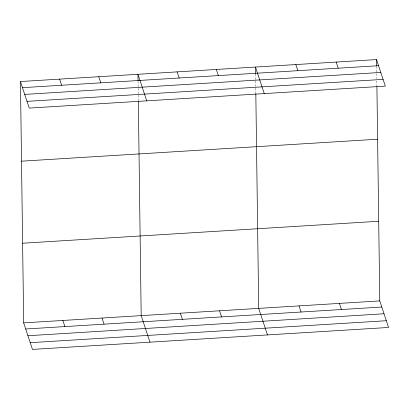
<?xml version="1.0" encoding="UTF-8"?>
<svg xmlns="http://www.w3.org/2000/svg" width="409" height="409" viewBox="0 0 409 409"><rect width="100%" height="100%" fill="white"/><g stroke="black" fill="none" stroke-linecap="round" stroke-linejoin="round"><path stroke-width="0.31" stroke-dasharray="2.04 1.53" d="M376.638 66.534L376.796 78.543M376.832 81.074L376.899 86.13M255.564 74.003L255.651 80.322M255.656 80.956L255.819 92.961M138.053 81.248L138.14 87.567M138.145 88.201L138.232 94.52M138.242 95.154L138.314 100.839"/><path stroke-width="0.61" d="M20.45 81.539L376.541 59.586L385.324 86.13L29.228 108.088L20.45 81.539L23.676 322.87L32.459 349.414L388.55 327.461L379.772 300.912L376.909 86.764M22.475 87.669L378.57 65.711M24.704 94.407L380.799 72.449M26.999 101.35L383.095 79.392M21.513 161.177L377.609 139.224M22.613 243.227L378.703 221.274M23.676 322.87L379.772 300.912M25.706 328.994L381.796 307.036M27.93 335.733L384.025 313.775M30.23 342.676L386.321 320.722M336.188 62.071L338.212 68.201M295.83 64.561L297.854 70.685M339.414 303.401L341.438 309.526M264.25 93.6L255.472 67.05L255.553 73.369M299.056 305.886L301.08 312.016M216.3 69.464L218.329 75.593M267.481 334.925L258.698 308.376L255.824 93.595M177.133 71.882L179.157 78.007M219.526 310.789L221.555 316.919M146.739 100.844L137.961 74.295L138.048 80.614M180.359 313.207L182.383 319.332M98.789 76.708L100.818 82.838M149.97 342.169L141.187 315.62L138.324 101.473M59.622 79.126L61.647 85.251M102.015 318.038L104.044 324.163M62.848 320.451L64.873 326.581M376.541 59.586L376.628 65.905"/></g></svg>
